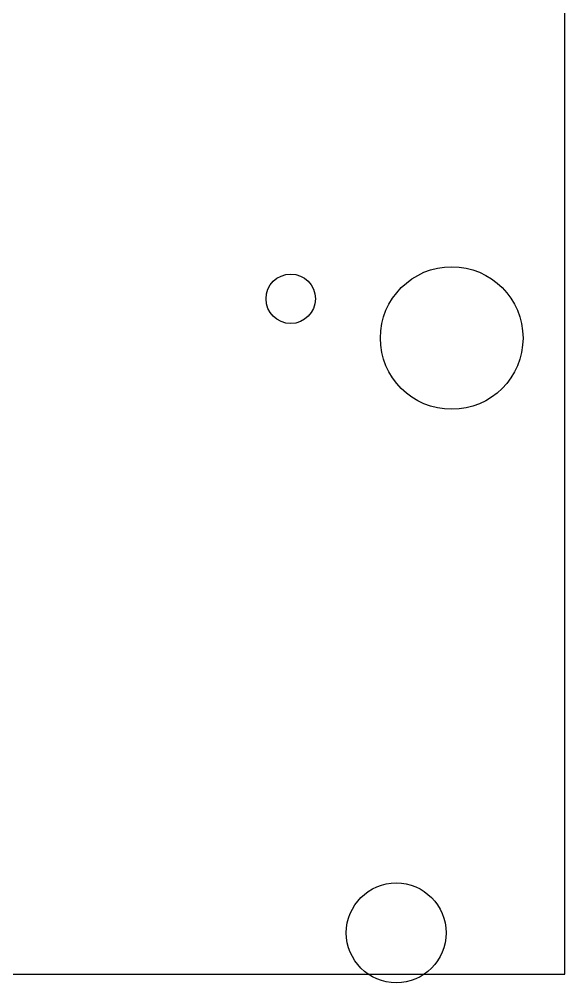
# Model space of a CAD drawing. Extents: x 0 to 69, y -3.5 to 82.6.
# Drawn here: x 54.43 to 69, y -0.23 to 25.52 of the extents above; entities that cross this region are included whole.
import ezdxf

# ---------------------------------------------------------------- set-up
doc = ezdxf.new("R2010")
doc.units = 0
doc.layers.add('BOARD_GEOMETRY_OUTLINE', color=3, linetype='CONTINUOUS')
doc.layers.add('PIN_B', color=5, linetype='CONTINUOUS')

msp = doc.modelspace()

# ---------------------------------------------------------------- linework, layer by layer
at = {"layer": 'BOARD_GEOMETRY_OUTLINE'}
msp.add_lwpolyline([(2.29997, 55.499762), (0, 55.499762), (0, 6.09981), (0, 0), (68.999862, 0.001016), (68.999862, 6.09981), (68.999862, 60.299854), (67.399916, 60.299854, -0.414241), (66.399918, 61.299852), (66.399918, 71.09968), (65.299844, 71.09968, -0.414195), (64.299846, 72.099678), (64.299846, 82.599784), (3.299968, 82.599784), (3.299968, 56.49976, -0.414195)], format="xyb", close=True, dxfattribs=at)
for points in [[(68.999862, 6.09981), (68.999862, 60.299854)], [(68.999862, 6.09981), (68.999862, 60.299854)], [(68.999862, 0.001016), (68.999862, 6.09981)], [(68.999862, 0.001016), (68.999862, 6.09981)], [(0, 0), (68.999862, 0.001016)]]:
    msp.add_lwpolyline(points, dxfattribs=at)
at = {"layer": 'PIN_B'}
for centre, radius in [((65.981326, 16.999712), 1.905), ((61.68136, 18.047716), 0.6604), ((64.499744, 1.101344), 1.3335)]:
    msp.add_circle(centre, radius, dxfattribs=at)

doc.saveas('drawing.dxf')
